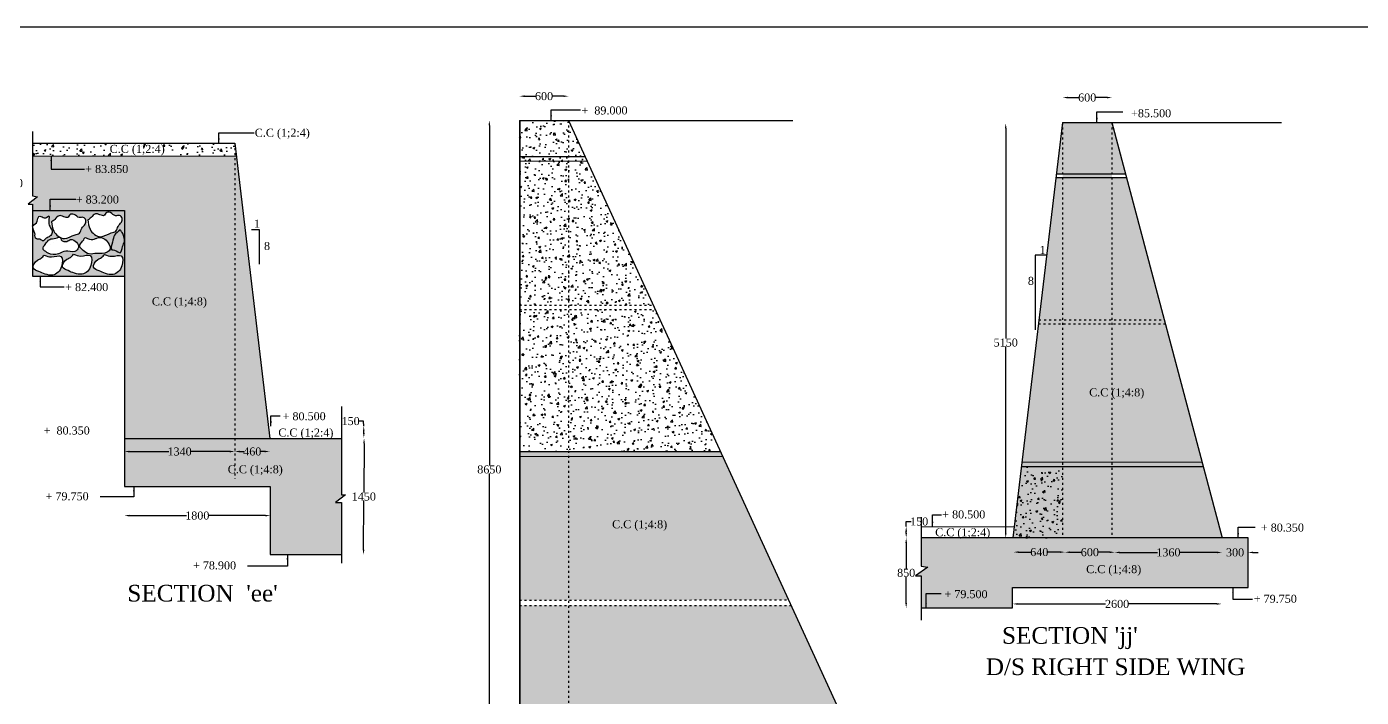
# Model space of a CAD drawing. Header units: millimetres. Extents: x 25263 to 1189477, y 36281 to 720269.
# Drawn here: x 323998 to 724245, y 519237 to 720269 of the extents above; entities that cross this region are included whole.
import ezdxf

# ---------------------------------------------------------------- set-up
doc = ezdxf.new("R2010")
doc.units = ezdxf.units.MM
doc.header["$MEASUREMENT"] = 0
doc.header["$PDMODE"] = 66
doc.header["$PDSIZE"] = 170
doc.linetypes.add('ACAD_ISO03W100', pattern=[30, 12, -18])
for name, color, linetype in [('DIM', 5, 'Continuous'), ('DOT LINE', 3, 'ACAD_ISO03W100'), ('DWG. LINE', 1, 'Continuous'), ('DWG.LINE', 10, 'Continuous'), ('HATCH', 2, 'Continuous'), ('TEXT', 7, 'Continuous')]:
    doc.layers.add(name, color=color, linetype=linetype)
doc.layers.add('TITLE', color=7, linetype='Continuous', lineweight=30)
doc.styles.get("Standard").update_dxf_attribs({"font": 'TIMES.TTF', "height": 2400})
doc.dimstyles.get("Standard").update_dxf_attribs({"dimtxt": 2400, "dimasz": 1500, "dimexe": 0.18, "dimexo": 0.0625, "dimgap": 0.09, "dimtad": 0, "dimtih": 1, "dimtoh": 1, "dimdec": 1, "dimzin": 0, "dimdsep": 46, "dimtxsty": 'Standard', "dimcen": 0.09, "dimse1": 1, "dimse2": 1, "dimclrd": 5, "dimclre": 5, "dimclrt": 4, "dimadec": 0, "dimazin": 0, "dimtfac": 1, "dimtdec": 1, "dimtofl": 0, "dimtmove": 0, "dimatfit": 3, "dimfxl": 1, "dimtolj": 1, "dimtzin": 0, "dimarcsym": 0})
pattern_1 = [(50, (0, 0), (5738.081460806027, -502.0170798607609), [600, -6600]), (355, (0, 0), (-1110.010668904, 6017.537069600095), [480, -5280]), (100.4514, (478.17344, -41.83472), (4628.075053712173, 5515.516336487629), [509.92152, -5609.136896]), (46.18420000000001, (0, 1600), (8537.928389005156, -1324.152114632145), [900, -9900]), (96.6356, (711.49396, 1489.653544), (7477.301644389627, 7792.942967203534), [764.882304, -8413.704]), (351.1842, (0, 1600), (7477.295561069018, 7792.948807402597), [720, -7920]), (21, (800, 1200), (4775.256416947694, -3220.951125322711), [600, -6600]), (326.0000000000001, (800, 1200), (1946.522655372654, 5801.200360374824), [480, -5280]), (71.4514, (1197.937864, 931.587152), (6721.78102865192, 2580.243973679619), [509.92152, -5609.136896]), (37.50000000000001, (0, 0), (97.27884253832535, 2663.150830650492), [0, -5216, 0, -5360, 0, -5300]), (7.499999999999999, (0, 0), (2104.556299537189, 3155.293695058882), [0, -3056, 0, -5096, 0, -2020]), (327.5, (-1784, 0), (4270.579489379273, -180.4389738750384), [0, -2000, 0, -6240, 0, -8280]), (317.5, (-2584, 0), (4665.48935473909, 800.8398586585411), [0, -2600, 0, -4144, 0, -5880])]

# ---------------------------------------------------------------- blocks, each defined once
blk = doc.blocks.new('*D34')
at = {"layer": 'Defpoints', "color": 0}
for p in [(325767.804508904, 681508.0227784425), (320156.6740770005, 665192.5913397697), (325767.804508904, 665192.5913397697)]:
    blk.add_point(p, dxfattribs=at)
at = {"layer": 'DIM', "color": 5, "lineweight": -2}
for p, q in [((320156.6740770005, 680008.0227784425), (320156.6740770005, 674571.1612984716)), ((320156.6740770005, 666692.5913397697), (320156.6740770005, 672129.4528197405))]:
    blk.add_line(p, q, dxfattribs=at)
at = {"layer": 'DIM', "color": 5}
for points in [[(319906.6740770005, 680008.0227784425), (320406.6740770005, 680008.0227784425), (320156.6740770005, 681508.0227784425)], [(319906.6740770005, 666692.5913397697), (320406.6740770005, 666692.5913397697), (320156.6740770005, 665192.5913397697)]]:
    blk.add_solid(points, dxfattribs=at)
at = {"layer": 'DIM', "color": 4, "insert": (320156.6740770004, 673350.3070591062), "char_height": 2400, "attachment_point": 5}
blk.add_mtext('\\A1;650', dxfattribs=at)
blk = doc.blocks.new('*D36')
at = {"layer": 'Defpoints', "color": 0}
for p in [(353289.3862410039, 582477.1804257036), (397043.6895669764, 582477.1804257036), (397043.6895669764, 573704.6335445171)]:
    blk.add_point(p, dxfattribs=at)
at = {"layer": 'DIM', "color": 5, "lineweight": -2}
for p, q in [((354789.3862410039, 573704.6335445171), (371893.4846739973, 573704.6335445171)), ((395543.6895669764, 573704.6335445171), (378439.5911339829, 573704.6335445171))]:
    blk.add_line(p, q, dxfattribs=at)
at = {"layer": 'DIM', "color": 5}
for points in [[(354789.3862410039, 573954.6335445171), (354789.3862410039, 573454.6335445171), (353289.3862410039, 573704.6335445171)], [(395543.6895669764, 573954.6335445171), (395543.6895669764, 573454.6335445171), (397043.6895669764, 573704.6335445171)]]:
    blk.add_solid(points, dxfattribs=at)
at = {"layer": 'DIM', "color": 4, "insert": (375166.5379039901, 573704.6335445171), "char_height": 2400, "attachment_point": 5}
blk.add_mtext('\\A1;1800', dxfattribs=at)
blk = doc.blocks.new('*D37')
at = {"layer": 'Defpoints', "color": 0}
for p in [(418512.3947184244, 596858.7397181175), (425174.6114947888, 596830.0034715584), (418362.0911760703, 562012.3383497029)]:
    blk.add_point(p, dxfattribs=at)
at = {"layer": 'DIM', "color": 5, "lineweight": -2}
for p, q in [((425168.1415808969, 595330.0174248852), (425104.7256537988, 580627.6570267167)), ((425030.7778663266, 563483.588149817), (425094.1937934248, 578185.9485479858))]:
    blk.add_line(p, q, dxfattribs=at)
at = {"layer": 'DIM', "color": 5}
for points in [[(424918.1439064514, 595331.0957438672), (425418.1392553425, 595328.9391059031), (425174.6114947888, 596830.0034715584)], [(424780.7801918811, 563484.666468799), (425280.7755407722, 563482.5098308349), (425024.3079524347, 561983.6021031438)]]:
    blk.add_solid(points, dxfattribs=at)
at = {"layer": 'DIM', "color": 4, "insert": (425099.4597236118, 579406.8027873511), "char_height": 2400, "attachment_point": 5}
blk.add_mtext('\\A1;1450', dxfattribs=at)
blk = doc.blocks.new('*D38')
at = {"layer": 'Defpoints', "color": 0}
for p in [(418448.8793083736, 600405.9220752168), (425060.0101344226, 600524.3001688819), (418512.3947184244, 596858.7397181173)]:
    blk.add_point(p, dxfattribs=at)
at = {"layer": 'DIM', "color": 5, "lineweight": -2}
for p, q in [((425033.155624024, 602024.0597613737), (423533.155624024, 602024.0597613737)), ((425060.0101344226, 600524.3001688819), (425033.155624024, 602024.0597613737)), ((425096.6710340747, 598476.8774042743), (425086.8646448213, 599024.54057639))]:
    blk.add_line(p, q, dxfattribs=at)
at = {"layer": 'DIM', "color": 5}
for points in [[(425336.8245769033, 599029.016328123), (424836.9047127393, 599020.0648246568), (425060.0101344226, 600524.3001688819)], [(425346.6309661567, 598481.3531560074), (424846.7111019928, 598472.4016525411), (425123.5255444734, 596977.1178117824)]]:
    blk.add_solid(points, dxfattribs=at)
at = {"layer": 'DIM', "color": 4, "insert": (421146.0432736275, 602024.0597613737), "char_height": 2400, "attachment_point": 5}
blk.add_mtext('\\A1;150 ', dxfattribs=at)
blk = doc.blocks.new('*D39')
at = {"layer": 'Defpoints', "color": 0}
for p in [(462744.8625406576, 692164.6871014935), (471791.461443671, 692164.6871014935), (471791.461443671, 482912.1020848028)]:
    blk.add_point(p, dxfattribs=at)
at = {"layer": 'DIM', "color": 5, "lineweight": -2}
for p, q in [((462744.8625406576, 690664.6871014935), (462744.8625406576, 588759.2488325137)), ((462744.8625406576, 484412.1020848028), (462744.8625406576, 586317.5403537826))]:
    blk.add_line(p, q, dxfattribs=at)
at = {"layer": 'DIM', "color": 5}
for points in [[(462494.8625406576, 690664.6871014935), (462994.8625406576, 690664.6871014935), (462744.8625406576, 692164.6871014935)], [(462494.8625406576, 484412.1020848028), (462994.8625406576, 484412.1020848028), (462744.8625406576, 482912.1020848028)]]:
    blk.add_solid(points, dxfattribs=at)
at = {"layer": 'DIM', "color": 4, "insert": (462744.8625406575, 587538.3945931483), "char_height": 2400, "attachment_point": 5}
blk.add_mtext('\\A1;8650', dxfattribs=at)
blk = doc.blocks.new('*D44')
at = {"layer": 'Defpoints', "color": 0}
for p in [(486508.1936413301, 699439.9640652294), (471791.461443671, 692164.6871014935), (486508.1936413301, 692164.6871014935)]:
    blk.add_point(p, dxfattribs=at)
at = {"layer": 'DIM', "color": 5, "lineweight": -2}
for p, q in [((473291.461443671, 699439.9640652294), (476631.208342789, 699439.9640652294)), ((485008.1936413301, 699439.9640652294), (481668.4467422122, 699439.9640652294))]:
    blk.add_line(p, q, dxfattribs=at)
at = {"layer": 'DIM', "color": 5}
for points in [[(473291.461443671, 699689.9640652294), (473291.461443671, 699189.9640652294), (471791.461443671, 699439.9640652294)], [(485008.1936413301, 699689.9640652294), (485008.1936413301, 699189.9640652294), (486508.1936413301, 699439.9640652294)]]:
    blk.add_solid(points, dxfattribs=at)
at = {"layer": 'DIM', "color": 4, "insert": (479149.8275425006, 699439.9640652294), "char_height": 2400, "attachment_point": 5}
blk.add_mtext('\\A1;600', dxfattribs=at)
blk = doc.blocks.new('*D45')
at = {"layer": 'Defpoints', "color": 0}
for p in [(353289.3862410039, 596858.7397181174), (386409.7411688045, 596858.7397181174), (386409.7411688045, 592908.1151661322)]:
    blk.add_point(p, dxfattribs=at)
at = {"layer": 'DIM', "color": 5, "lineweight": -2}
for p, q in [((354789.3862410039, 592908.1151661322), (366576.5104749114, 592908.1151661322)), ((384909.7411688045, 592908.1151661322), (373122.616934897, 592908.1151661322))]:
    blk.add_line(p, q, dxfattribs=at)
at = {"layer": 'DIM', "color": 5}
for points in [[(354789.3862410039, 593158.1151661322), (354789.3862410039, 592658.1151661322), (353289.3862410039, 592908.1151661322)], [(384909.7411688045, 593158.1151661322), (384909.7411688045, 592658.1151661322), (386409.7411688045, 592908.1151661322)]]:
    blk.add_solid(points, dxfattribs=at)
at = {"layer": 'DIM', "color": 4, "insert": (369849.5637049042, 592908.1151661322), "char_height": 2400, "attachment_point": 5}
blk.add_mtext('\\A1;1340', dxfattribs=at)
blk = doc.blocks.new('*D46')
at = {"layer": 'Defpoints', "color": 0}
for p in [(386409.7411688045, 596858.7397181174), (396901.4572120318, 596858.7397181174), (396901.4572120318, 592921.1688587166)]:
    blk.add_point(p, dxfattribs=at)
at = {"layer": 'DIM', "color": 5, "lineweight": -2}
for p, q in [((387909.7411688045, 592921.1688587166), (389088.5300988536, 592921.1688587166)), ((395401.4572120318, 592921.1688587166), (394222.6682819827, 592921.1688587166))]:
    blk.add_line(p, q, dxfattribs=at)
at = {"layer": 'DIM', "color": 5}
for points in [[(387909.7411688045, 593171.1688587166), (387909.7411688045, 592671.1688587166), (386409.7411688045, 592921.1688587166)], [(395401.4572120318, 593171.1688587166), (395401.4572120318, 592671.1688587166), (396901.4572120318, 592921.1688587166)]]:
    blk.add_solid(points, dxfattribs=at)
at = {"layer": 'DIM', "color": 4, "insert": (391655.5991904181, 592921.1688587166), "char_height": 2400, "attachment_point": 5}
blk.add_mtext('\\A1;460', dxfattribs=at)
blk = doc.blocks.new('*D47')
at = {"layer": 'Defpoints', "color": 0}
for p in [(617605.3720435342, 691335.593160537), (617605.3720435342, 567032.7692095047), (617605.3720435343, 567032.7692095047)]:
    blk.add_point(p, dxfattribs=at)
at = {"layer": 'DIM', "color": 5, "lineweight": -2}
for p, q in [((617605.3720435343, 689835.593160537), (617605.3720435343, 626794.0680568835)), ((617605.3720435343, 568532.7692095047), (617605.3720435343, 624352.3595781524))]:
    blk.add_line(p, q, dxfattribs=at)
at = {"layer": 'DIM', "color": 5}
for points in [[(617355.3720435343, 689835.593160537), (617855.3720435343, 689835.593160537), (617605.3720435343, 691335.593160537)], [(617355.3720435343, 568532.7692095047), (617855.3720435343, 568532.7692095047), (617605.3720435343, 567032.7692095047)]]:
    blk.add_solid(points, dxfattribs=at)
at = {"layer": 'DIM', "color": 4, "insert": (617605.3720435342, 625573.2138175181), "char_height": 2400, "attachment_point": 5}
blk.add_mtext('\\A1;5150', dxfattribs=at)
blk = doc.blocks.new('*D48')
at = {"layer": 'Defpoints', "color": 0}
for p in [(649444.912723897, 699029.443362452), (634645.273358847, 691535.7825350718), (649444.912723897, 691535.7825350718)]:
    blk.add_point(p, dxfattribs=at)
at = {"layer": 'DIM', "color": 5, "lineweight": -2}
for p, q in [((636145.273358847, 699029.443362452), (639526.4738416604, 699029.443362452)), ((647944.912723897, 699029.443362452), (644563.7122410836, 699029.443362452))]:
    blk.add_line(p, q, dxfattribs=at)
at = {"layer": 'DIM', "color": 5}
for points in [[(636145.273358847, 699279.443362452), (636145.273358847, 698779.443362452), (634645.273358847, 699029.443362452)], [(647944.912723897, 699279.443362452), (647944.912723897, 698779.443362452), (649444.912723897, 699029.443362452)]]:
    blk.add_solid(points, dxfattribs=at)
at = {"layer": 'DIM', "color": 4, "insert": (642045.093041372, 699029.443362452), "char_height": 2400, "attachment_point": 5}
blk.add_mtext('\\A1;600', dxfattribs=at)
blk = doc.blocks.new('*D49')
at = {"layer": 'Defpoints', "color": 0}
for p in [(587758.9627769814, 570425.7306416504), (592248.7093518125, 570418.165467), (592243.0049955595, 567032.7692095048)]:
    blk.add_point(p, dxfattribs=at)
at = {"layer": 'DIM', "color": 5, "lineweight": -2}
for p, q in [((587755.7859009942, 568540.3322547681), (587756.4352967156, 568925.7327710374)), ((587758.9627769814, 570425.7306416504), (587761.4902572472, 571925.7285122634)), ((587761.4902572472, 571925.7285122634), (589261.4902572471, 571925.7285122634))]:
    blk.add_line(p, q, dxfattribs=at)
at = {"layer": 'DIM', "color": 5}
for points in [[(587505.786255892, 568540.753501479), (588005.7855460963, 568539.9110080571), (587753.2584207284, 567040.3343841552)], [(587506.4356516134, 568926.1540177483), (588006.4349418177, 568925.3115243263), (587758.9627769814, 570425.7306416504)]]:
    blk.add_solid(points, dxfattribs=at)
at = {"layer": 'DIM', "color": 4, "insert": (591648.6026076438, 571925.7285122633), "char_height": 2400, "attachment_point": 5}
blk.add_mtext('\\A1;150', dxfattribs=at)
blk = doc.blocks.new('*D50')
at = {"layer": 'Defpoints', "color": 0}
for p in [(587753.2584207283, 567040.3343841552), (587753.2584207272, 546030.6242516405), (587753.878507264, 546030.6242516405)]:
    blk.add_point(p, dxfattribs=at)
at = {"layer": 'DIM', "color": 5, "lineweight": -2}
for p, q in [((587753.878507264, 565540.3343841552), (587753.878507264, 557756.3335572634)), ((587753.878507264, 547530.6242516405), (587753.878507264, 555314.6250785323))]:
    blk.add_line(p, q, dxfattribs=at)
at = {"layer": 'DIM', "color": 5}
for points in [[(587503.878507264, 565540.3343841552), (588003.878507264, 565540.3343841552), (587753.878507264, 567040.3343841552)], [(587503.878507264, 547530.6242516405), (588003.878507264, 547530.6242516405), (587753.878507264, 546030.6242516405)]]:
    blk.add_solid(points, dxfattribs=at)
at = {"layer": 'DIM', "color": 4, "insert": (587753.8785072638, 556535.4793178979), "char_height": 2400, "attachment_point": 5}
blk.add_mtext('\\A1;850', dxfattribs=at)
blk = doc.blocks.new('*D51')
at = {"layer": 'Defpoints', "color": 0}
for p in [(620006.853022201, 562750.9580644941), (635351.2561579393, 562761.2620687963), (635351.2561579393, 562750.9580644941)]:
    blk.add_point(p, dxfattribs=at)
at = {"layer": 'DIM', "color": 5, "lineweight": -2}
for p, q in [((621506.853022201, 562761.2620687963), (625160.4353903586, 562761.2620687963)), ((633851.2561579393, 562761.2620687963), (630197.6737897818, 562761.2620687963))]:
    blk.add_line(p, q, dxfattribs=at)
at = {"layer": 'DIM', "color": 5}
for points in [[(621506.853022201, 563011.2620687963), (621506.853022201, 562511.2620687963), (620006.853022201, 562761.2620687963)], [(633851.2561579393, 563011.2620687963), (633851.2561579393, 562511.2620687963), (635351.2561579393, 562761.2620687963)]]:
    blk.add_solid(points, dxfattribs=at)
at = {"layer": 'DIM', "color": 4, "insert": (627679.0545900702, 562761.2620687963), "char_height": 2400, "attachment_point": 5}
blk.add_mtext('\\A1;640', dxfattribs=at)
blk = doc.blocks.new('*D52')
at = {"layer": 'Defpoints', "color": 0}
for p in [(635351.2561579393, 562761.2620687963), (650325.9658066379, 562761.2620687963), (650325.9658066379, 562723.0974298063)]:
    blk.add_point(p, dxfattribs=at)
at = {"layer": 'DIM', "color": 5, "lineweight": -2}
for p, q in [((636851.2561579393, 562723.0974298063), (640319.991782577, 562723.0974298063)), ((648825.9658066379, 562723.0974298063), (645357.2301820002, 562723.0974298063))]:
    blk.add_line(p, q, dxfattribs=at)
at = {"layer": 'DIM', "color": 5}
for points in [[(636851.2561579393, 562973.0974298063), (636851.2561579393, 562473.0974298063), (635351.2561579393, 562723.0974298063)], [(648825.9658066379, 562973.0974298063), (648825.9658066379, 562473.0974298063), (650325.9658066379, 562723.0974298063)]]:
    blk.add_solid(points, dxfattribs=at)
at = {"layer": 'DIM', "color": 4, "insert": (642838.6109822886, 562723.0974298063), "char_height": 2400, "attachment_point": 5}
blk.add_mtext('\\A1;600', dxfattribs=at)
blk = doc.blocks.new('*D53')
at = {"layer": 'Defpoints', "color": 0}
for p in [(650325.9658066379, 562723.0974298063), (682461.4224390369, 562723.0974298063), (682461.4224390369, 562661.5268235394)]:
    blk.add_point(p, dxfattribs=at)
at = {"layer": 'DIM', "color": 5, "lineweight": -2}
for p, q in [((651825.9658066379, 562661.5268235394), (663120.6408928446, 562661.5268235394)), ((680961.4224390369, 562661.5268235394), (669666.7473528301, 562661.5268235394))]:
    blk.add_line(p, q, dxfattribs=at)
at = {"layer": 'DIM', "color": 5}
for points in [[(651825.9658066379, 562911.5268235394), (651825.9658066379, 562411.5268235394), (650325.9658066379, 562661.5268235394)], [(680961.4224390369, 562911.5268235394), (680961.4224390369, 562411.5268235394), (682461.4224390369, 562661.5268235394)]]:
    blk.add_solid(points, dxfattribs=at)
at = {"layer": 'DIM', "color": 4, "insert": (666393.6941228374, 562661.5268235394), "char_height": 2400, "attachment_point": 5}
blk.add_mtext('\\A1;1360', dxfattribs=at)
blk = doc.blocks.new('*D54')
at = {"layer": 'Defpoints', "color": 0}
for p in [(682461.4224390369, 562661.5268235394), (690309.7178896051, 562661.5268235394), (690309.7178896051, 562661.5268235394)]:
    blk.add_point(p, dxfattribs=at)
at = {"layer": 'DIM', "color": 5, "lineweight": -2}
for p, q in [((680961.4224390369, 562661.5268235394), (679461.4224390369, 562661.5268235394)), ((691809.7178896051, 562661.5268235394), (693309.7178896051, 562661.5268235394))]:
    blk.add_line(p, q, dxfattribs=at)
at = {"layer": 'DIM', "color": 5}
for points in [[(680961.4224390369, 562911.5268235394), (680961.4224390369, 562411.5268235394), (682461.4224390369, 562661.5268235394)], [(691809.7178896051, 562911.5268235394), (691809.7178896051, 562411.5268235394), (690309.7178896051, 562661.5268235394)]]:
    blk.add_solid(points, dxfattribs=at)
at = {"layer": 'DIM', "color": 4, "insert": (686385.570164321, 562661.5268235394), "char_height": 2400, "attachment_point": 5}
blk.add_mtext('\\A1;300', dxfattribs=at)
blk = doc.blocks.new('*D55')
at = {"layer": 'Defpoints', "color": 0}
for p in [(619680.1158493776, 547410.7574482734), (682338.7604268007, 547410.7574482734), (682338.7604268007, 547225.0474667676)]:
    blk.add_point(p, dxfattribs=at)
at = {"layer": 'DIM', "color": 5, "lineweight": -2}
for p, q in [((621180.1158493776, 547225.0474667676), (647566.8102866111, 547225.0474667676)), ((680838.7604268007, 547225.0474667676), (654452.0659895672, 547225.0474667676))]:
    blk.add_line(p, q, dxfattribs=at)
at = {"layer": 'DIM', "color": 5}
for points in [[(621180.1158493776, 547475.0474667676), (621180.1158493776, 546975.0474667676), (619680.1158493776, 547225.0474667676)], [(680838.7604268007, 547475.0474667676), (680838.7604268007, 546975.0474667676), (682338.7604268007, 547225.0474667676)]]:
    blk.add_solid(points, dxfattribs=at)
at = {"layer": 'DIM', "color": 4, "insert": (651009.4381380891, 547225.0474667676), "char_height": 2400, "attachment_point": 5}
blk.add_mtext('\\A1;2600', dxfattribs=at)

msp = doc.modelspace()

# ---------------------------------------------------------------- hatches: boundary and pattern name
at = {"layer": 'HATCH'}
h = msp.add_hatch(dxfattribs=at)
h.set_pattern_fill('AR-CONC', color=256, scale=800, style=0)
h.set_pattern_definition(pattern_1)
h.paths.add_polyline_path([(486508.1936413302, 681356.5125377972), (486508.1936413302, 692164.6871014935), (471791.461443671, 692164.6871014935), (471791.461443671, 681351.4163941648)])
h = msp.add_hatch(dxfattribs=at)
h.set_pattern_fill('AR-CONC', color=256, scale=800, style=0)
h.set_pattern_definition(pattern_1)
h.paths.add_polyline_path([(486508.1936413301, 692164.6871014932), (486508.1936413301, 681356.5125377972), (491468.6941550389, 681358.2302712428)])
h.paths.add_polyline_path([(486508.19364133, 681356.5125377971), (471791.4614436711, 681351.4163941648), (471791.461443671, 680008.6720623987), (486508.1936413301, 680031.1140900792)])
h.paths.add_polyline_path([(491468.6941550389, 681358.2302712428), (486508.1936413301, 681356.5125377972), (486508.1936413301, 680031.1140900792), (492073.9858390714, 680039.6015491758)])
h.paths.add_polyline_path([(492073.985839071, 680039.6015491758), (486508.1936413302, 680031.1140900792), (486508.1936413302, 636781.6790809204), (511924.4504995132, 636795.3384308357)])
h.paths.add_polyline_path([(486508.1936413302, 680031.1140900793), (471791.461443671, 680008.6720623987), (471791.461443671, 636773.769930654), (486508.1936413301, 636781.6790809203)])
h.paths.add_polyline_path([(512520.0131795509, 635497.9043566431), (486508.1936413301, 635486.098052678), (486508.1936413301, 592928.6415217213), (532069.5624887563, 592909.1857229194)])
h.paths.add_polyline_path([(486508.1936413301, 635486.0980526782), (471791.461443671, 635479.4183887107), (471791.4614436711, 592934.9259198395), (486508.1936413302, 592928.6415217211)])
h = msp.add_hatch(dxfattribs=at)
h.set_pattern_fill('AR-CONC', color=256, scale=800, style=0)
h.set_pattern_definition(pattern_1)
h.paths.add_polyline_path([(690309.7178896051, 567032.7692095047), (592243.0049955593, 567032.7692095047), (592243.0049955593, 558510.6335956644), (594205.3271354176, 558211.1640966919), (590552.0106518092, 555665.1940994113), (592269.1307279337, 555665.1940994113), (592269.1307279337, 546030.6242516405), (619680.1158493775, 546030.6242516405), (619680.1158493777, 552122.1698916138), (690309.7178896052, 552122.1698916135)])
h.paths.add_polyline_path([(634645.273358847, 588395.1098602011), (622329.0897185721, 588398.6857504211), (619777.6648679177, 567032.7692095048), (634645.2733588469, 567032.7692095047)])
h.paths.add_polyline_path([(649444.9127238969, 588390.8129215381), (634645.273358847, 588395.1098602011), (634645.273358847, 567032.7692095047), (649444.912723897, 567032.7692095048)])
h.paths.add_polyline_path([(676817.0699335319, 588382.8656683855), (649444.912723897, 588390.8129215381), (649444.912723897, 567032.7692095047), (682482.427874584, 567032.7692095047)])
h.paths.add_polyline_path([(649444.9127238969, 589755.1024525109), (634645.273358847, 589768.6386904704), (634645.273358847, 588395.1098602011), (649444.912723897, 588390.8129215383)])
h.paths.add_polyline_path([(634645.2733588471, 589768.6386904705), (622494.010720907, 589779.7526357847), (622329.089718572, 588398.685750421), (634645.273358847, 588395.1098602011)])
h.paths.add_polyline_path([(676459.4963513914, 589730.394023924), (649444.912723897, 589755.1024525107), (649444.912723897, 588390.8129215381), (676817.0699335318, 588382.8656683854)])
h.paths.add_polyline_path([(665465.3327377577, 631162.278130477), (649444.912723897, 631166.203940199), (649444.912723897, 589755.1024525109), (676459.4963513917, 589730.394023924)])
h.paths.add_polyline_path([(649444.912723897, 631166.2039401989), (634645.2733588469, 631169.830597181), (634645.273358847, 589768.6386904704), (649444.912723897, 589755.1024525109)])
h.paths.add_polyline_path([(634645.273358847, 631169.8305971811), (627436.8447990686, 631171.5970252083), (622494.010720907, 589779.7526357848), (634645.273358847, 589768.6386904704)])
h.paths.add_polyline_path([(665127.7087352626, 632434.6258082584), (649444.912723897, 632427.8821283791), (649444.9127238971, 631166.2039401988), (665465.3327377577, 631162.2781304768)])
h.paths.add_polyline_path([(649444.912723897, 632427.8821283793), (634645.2733588469, 632421.5182102273), (634645.2733588469, 631169.8305971811), (649444.912723897, 631166.203940199)])
h.paths.add_polyline_path([(634645.273358847, 632421.5182102275), (627585.7424499928, 632418.4825770078), (627436.8447990688, 631171.5970252083), (634645.2733588469, 631169.830597181)])
h.paths.add_polyline_path([(634645.273358847, 691535.7825350717), (627585.7424499928, 632418.4825770078), (634645.273358847, 632421.5182102275)])
h.paths.add_polyline_path([(649444.912723897, 691535.7825350723), (649444.912723897, 632427.8821283791), (665127.7087352629, 632434.6258082583)])
h.paths.add_polyline_path([(649444.912723897, 675062.483490765), (634645.273358847, 675040.4322971264), (634645.2733588471, 632421.5182102273), (649444.912723897, 632427.8821283794)])
h.paths.add_polyline_path([(653535.5837595343, 676119.9478956476), (649444.9127238971, 676122.069463902), (649444.912723897, 675062.483490765), (653814.4597732046, 675068.9940364425)], flags=16)
h.paths.add_polyline_path([(649444.912723897, 676122.0694639019), (634645.2733588471, 676129.7450860137), (634645.2733588471, 675040.4322971263), (649444.9127238969, 675062.4834907649)])
h.paths.add_polyline_path([(634645.273358847, 676129.7450860136), (632805.6652876313, 676130.6991725314), (632675.1198142311, 675037.4968041566), (634645.273358847, 675040.4322971264)], flags=17)
h.paths.add_polyline_path([(649444.912723897, 691535.782535072), (634645.2733588471, 691535.7825350718), (634645.273358847, 676129.7450860136), (649444.912723897, 676122.0694639018)])
h = msp.add_hatch(dxfattribs=at)
h.set_pattern_fill('AR-CONC', color=256, scale=800, style=0)
h.set_pattern_definition(pattern_1)
h.paths.add_polyline_path([(386409.7411688045, 685333.4839333463), (325767.804508904, 685333.4839333462), (325767.804508904, 681508.0227784425), (386409.7411688044, 681506.7772620341)])
h = msp.add_hatch(dxfattribs=at)
h.set_pattern_fill('AR-CONC', color=256, scale=800, style=0)
h.set_pattern_definition(pattern_1)
h.paths.add_polyline_path([(353289.3862410039, 665192.5913397697), (353289.3862410039, 596858.7397181174), (386409.7411688045, 596858.7397181174), (386409.7411688045, 681506.7772620342), (325767.804508904, 681508.0227784425), (325767.804508904, 669585.1192437408), (327194.1440512092, 669273.0977194504), (325749.1445159903, 668118.4240686023), (325749.1445159903, 665192.5913397697)])
h.paths.add_polyline_path([(386409.7411688045, 596858.7397181173), (396901.4572120317, 596858.7397181173), (386863.5296246872, 681506.7679417353), (386409.7411688045, 681506.7772620341)])
h.paths.add_polyline_path([(397043.6895669764, 582477.1804257036), (397043.6895669764, 562012.3383497029), (418362.0911760703, 562012.3383497029), (418362.0911760703, 577653.0255909694), (416649.7929048371, 577653.0255909694), (418448.8793083737, 579030.0792285793), (418448.8793083737, 596858.7397181173), (353289.3862410039, 596858.7397181174), (353289.3862410039, 582477.1804257036)])
h = msp.add_hatch(dxfattribs=at)
h.set_pattern_fill('AR-CONC', color=256, scale=200, style=0)
h.set_pattern_definition([(50, (0, 0), (1434.520365201507, -125.5042699651902), [150, -1650]), (355, (0, 0), (-277.502667226, 1504.384267400024), [120, -1320]), (100.4514, (119.54336, -10.45868), (1157.018763428043, 1378.879084121907), [127.48038, -1402.284224]), (46.18420000000001, (0, 400), (2134.482097251289, -331.0380286580362), [225, -2475]), (96.6356, (177.87349, 372.413386), (1869.325411097407, 1948.235741800883), [191.220576, -2103.426]), (351.1842, (0, 400), (1869.323890267254, 1948.237201850649), [180, -1980]), (21, (200, 300), (1193.814104236923, -805.2377813306776), [150, -1650]), (326.0000000000001, (200, 300), (486.6306638431635, 1450.300090093706), [120, -1320]), (71.4514, (299.484466, 232.896788), (1680.44525716298, 645.0609934199048), [127.48038, -1402.284224]), (37.50000000000001, (0, 0), (24.31971063458134, 665.787707662623), [0, -1304, 0, -1340, 0, -1325]), (7.499999999999999, (0, 0), (526.1390748842972, 788.8234237647205), [0, -764, 0, -1274, 0, -505]), (327.5, (-446, 0), (1067.644872344818, -45.1097434687596), [0, -500, 0, -1560, 0, -2070]), (317.5, (-646, 0), (1166.372338684773, 200.2099646646353), [0, -650, 0, -1036, 0, -1470])])
edge = h.paths.add_edge_path()
edge.add_line((353289.3862410039, 665192.5913397698), (325749.1445159903, 665192.5913397698))
edge.add_line((325749.1445159903, 665192.5913397698), (325749.1445159903, 660575.4281041573))
edge.add_spline(control_points=[(325749.1445159903, 660575.4281041574), (326336.0244879028, 660912.7494356992), (327382.2454644926, 661514.086454852), (327344.4100117359, 663835.3075763871), (328906.5969628046, 663058.4113556868), (329895.7196018386, 662843.6874556255), (330994.5619099165, 664030.2545554416), (330446.7708165941, 661720.3079777553), (330778.7588938394, 660376.3876343969), (332042.5317120693, 658787.5857534413), (331033.2209317989, 657349.1469052288), (330101.6391689991, 657014.671001778), (329454.2539064919, 656551.5006282083), (328954.5040107211, 655743.6713168941), (328050.7184466318, 656776.2321759393), (327014.9441253172, 656444.8956784615), (326352.6724728006, 657272.3289116274), (326615.0260546551, 658169.8628094133), (326143.4423283441, 658954.4958965994), (325990.3355986716, 659802.3813854521), (325831.4580457486, 660296.2022380941), (325749.1445159903, 660552.0479299574)], knot_values=[0, 0, 0, 0, 1965.48042354909, 3503.828630397039, 4798.590754943387, 5828.785968967775, 6620.557814634549, 8093.720974609408, 9731.25298625753, 11767.82841146073, 13007.39763255625, 14307.76330016315, 14691.51006763194, 15453.20248952822, 16532.02011206394, 17571.45559973915, 18353.2247851666, 19148.16466940594, 20183.38719064086, 20931.98575494725, 21736.79965647566, 21736.79965647566, 21736.79965647566, 21736.79965647566], degree=3, periodic=0)
edge.add_line((325749.1445159903, 660552.0479299576), (325749.1445159903, 645458.0216489917))
edge.add_line((325749.1445159903, 645458.0216489917), (353289.3862410039, 645458.0216489917))
edge.add_line((353289.3862410039, 645458.0216489917), (353289.3862410039, 665192.5913397698))
edge = h.paths.add_edge_path(flags=16)
edge.add_spline(control_points=[(342336.6501720701, 662323.5642700986), (342670.7224560983, 662546.8825950266), (343467.3305905814, 663079.39367937), (344466.3589599492, 664507.6944763901), (345905.6085602639, 663870.3232480026), (347363.74792853, 663361.6712095474), (347685.1956383263, 664742.1023042607), (349415.0762942256, 664765.1893464569), (350310.3451663749, 663234.0011855061), (351880.4049498761, 663982.9180553781), (352823.1868477994, 662829.2940759548), (352447.1232421229, 661440.3483512539), (351227.0465356897, 660571.2400585505), (350989.7263953248, 658746.204578826), (348632.5588213764, 658417.1040689144), (345976.5073942172, 656478.6063141348), (343157.6310604559, 658924.7841579367), (341648.4605370027, 661709.6568731234), (342359.0499201664, 662339.3633831114)], knot_values=[0, 0, 0, 0, 1233.349026070089, 2940.967909632323, 4329.862975072956, 5690.226349658558, 6423.004623028693, 7834.575754623063, 9581.097960183564, 10844.91679007387, 12002.72131245421, 13142.67053110111, 14772.92908111503, 16349.79127111047, 17807.58909963286, 21199.40076602203, 25087.97786853329, 27936.3472339206, 27936.3472339206, 27936.3472339206, 27936.3472339206], degree=3, periodic=0)
edge = h.paths.add_edge_path(flags=16)
edge.add_spline(control_points=[(331456.1312726228, 661756.5344007489), (331790.203556651, 661979.852725677), (332586.8116911341, 662512.3638100204), (333585.8400605019, 663940.6646070405), (335025.0896608166, 663303.2933786529), (336483.2290290827, 662794.6413401978), (336804.676738879, 664175.072434911), (338534.5573947784, 664198.1594771072), (339429.8262669276, 662666.9713161564), (340999.8860504288, 663415.8881860285), (341942.6679483521, 662262.2642066051), (341566.6043426757, 660873.3184819042), (340346.5276362424, 660004.2101892008), (340109.2074958775, 658179.1747094763), (337752.0399219291, 657850.0741995648), (335864.3590539758, 656472.3655125828), (334499.3797717984, 656855.5373173408), (334118.032075275, 657058.3751837544)], knot_values=[5376.244109698429, 5376.244109698429, 5376.244109698429, 5376.244109698429, 6609.593135768519, 8317.212019330753, 9706.107084771385, 11066.47045935699, 11799.24873272712, 13210.81986432149, 14957.34206988199, 16221.1608997723, 17378.96542215264, 18518.91464079954, 20149.17319081346, 21726.03538080889, 23183.83320933129, 26575.64487572046, 27936.3472339206, 27936.3472339206, 27936.3472339206, 27936.3472339206], degree=3, periodic=0)
edge.add_spline(control_points=[(334118.032075275, 657058.3751837544), (334236.6870017929, 656915.3974110822), (334330.0782714334, 655894.0701506021), (336036.9858097729, 655637.1690909195), (337329.5149993174, 656831.7163366491), (339084.088685183, 655835.2064069472), (339863.6886559123, 654029.8366767834), (338141.031930249, 652277.205171227), (335750.266641682, 653467.6987130276), (333376.7224793464, 651789.0036256067), (330724.7354180278, 651993.09888881), (329456.8008387028, 653003.0736763472), (329000.2855048045, 653366.7115050488)], knot_values=[0, 0, 0, 1.455191522836685e-10, 702.4735282305446, 2476.220798603936, 3696.557710343588, 5644.104968258238, 7335.163465290252, 8896.51729466347, 11626.39288100734, 13951.95247292616, 17041.6643971568, 18779.97770275065, 18779.97770275065, 18779.97770275065, 18779.97770275065], degree=3, periodic=0)
edge.add_spline(control_points=[(329000.2855048045, 653366.7115050488), (328966.2252760849, 653464.3835236614), (328766.8005466431, 654036.2591868062), (329726.849751234, 655135.74308809), (330704.7273500072, 656825.4100109804), (332362.24658309, 656641.3731625467), (333631.0037370793, 657228.1408401615), (333929.7881056129, 657166.4373668662)], knot_values=[19067.35488098972, 19067.35488098972, 19067.35488098972, 19067.35488098972, 19370.30991493144, 20841.17519717893, 22875.80030899724, 24726.218369592, 25859.90907889143, 25859.90907889143, 25859.90907889143, 25859.90907889143], degree=3, periodic=0)
edge.add_spline(control_points=[(333929.7881056129, 657166.4373668663), (333289.7700830618, 657560.6973602762), (331921.9303938281, 659013.1712855274), (330767.9416375554, 661142.6270037737), (331478.5310207191, 661772.3335137618)], knot_values=[0, 0, 0, 0, 2303.043516556262, 5151.412881943573, 5151.412881943573, 5151.412881943573, 5151.412881943573], degree=3, periodic=0)
edge = h.paths.add_edge_path(flags=16)
edge.add_spline(control_points=[(339864.5910432762, 654290.150725447), (340196.233197808, 653929.437123711), (341004.8085178339, 653049.982832464), (342733.0343297562, 651779.8454230219), (344847.5719413118, 652463.7180946197), (346928.7089197625, 652010.9996387125), (349695.6897433219, 653156.7661140636), (348495.1983544561, 655551.1776104313), (347195.5834670075, 657029.7289530274), (345361.4025175805, 657170.2259590966), (343922.3638052661, 656312.591568925), (342723.5436742994, 656516.6492876753), (341360.3665881229, 657296.992638155), (341123.8998648814, 656147.4199829015), (340403.0338924411, 655679.3679211831), (339928.837130378, 654934.0257244289), (339884.2066847753, 654486.7389025645), (339864.5910432762, 654290.150725447)], knot_values=[0, 0, 0, 0, 1487.024200769536, 3625.507350598896, 5905.052509992855, 7535.173214832197, 10281.38916833431, 12251.92038578177, 14154.86672561978, 16212.89385021049, 17060.66549484159, 19041.22592639445, 19920.39483995631, 20595.84763114983, 21792.13741172176, 22541.57298733195, 23129.25136838199, 23129.25136838199, 23129.25136838199, 23129.25136838199], degree=3, periodic=0)
edge = h.paths.add_edge_path(flags=16)
edge.add_spline(control_points=[(338082.594075426, 652076.6675930273), (337658.6854555197, 652240.3917790245), (337248.7657061693, 650846.998585829), (335567.0746855617, 650634.8514367016), (333917.1212854842, 648075.3216449155), (336546.0633209397, 647105.1478673257), (338319.6954487102, 646287.0055890342), (341201.2215358238, 645667.5642318702), (343557.2554637115, 648051.7805891414), (343749.8700258052, 652586.9920641728), (340294.6588392113, 651142.7233942393), (338758.5144492877, 651791.1461793124), (338084.8252314371, 652075.5175195182)], knot_values=[0, 0, 0, 0, 1363.281755178134, 2569.882475518218, 5230.469473868761, 7194.944216525208, 9271.319982144725, 11615.94665684902, 15259.37739924441, 18275.55671579359, 21107.52184931689, 23319.65349112411, 23319.65349112411, 23319.65349112411, 23319.65349112411], degree=3, periodic=0)
edge = h.paths.add_edge_path(flags=16)
edge.add_spline(control_points=[(347373.9258072213, 652001.5201494911), (346950.017187315, 652165.2443354883), (346540.0974379646, 650771.8511422928), (344858.406417357, 650559.7039931654), (343208.4530172795, 648000.1742013793), (345837.395052735, 647030.0004237895), (347611.0271805056, 646211.858145498), (350492.5532676192, 645592.416788334), (352848.5871955068, 647976.6331456052), (353041.2017576005, 652511.8446206365), (349585.9905710066, 651067.5759507031), (348049.846181083, 651715.9987357762), (347376.1569632324, 652000.370075982)], knot_values=[0, 0, 0, 0, 1363.281755178134, 2569.882475518218, 5230.469473868761, 7194.944216525208, 9271.319982144725, 11615.94665684902, 15259.37739924441, 18275.55671579359, 21107.52184931689, 23319.65349112411, 23319.65349112411, 23319.65349112411, 23319.65349112411], degree=3, periodic=0)
edge = h.paths.add_edge_path()
edge.add_spline(control_points=[(329280.2779466095, 651813.6515406509), (328856.3693267033, 651977.375726648), (328446.4495773528, 650583.9825334526), (326764.7585567452, 650371.8353843251), (325114.8051566677, 647812.305592539), (327743.7471921232, 646842.1318149492), (329517.3793198938, 646023.9895366577), (332398.9054070074, 645404.5481794938), (334754.939334895, 647788.7645367649), (334947.5538969887, 652323.9760117963), (331492.3427103948, 650879.7073418628), (329956.1983204712, 651528.1301269359), (329282.5091026207, 651812.5014671417)], knot_values=[0, 0, 0, 0, 1363.281755178134, 2569.882475518218, 5230.469473868761, 7194.944216525208, 9271.319982144725, 11615.94665684902, 15259.37739924441, 18275.55671579359, 21107.52184931689, 23319.65349112411, 23319.65349112411, 23319.65349112411, 23319.65349112411], degree=3, periodic=0)
h = msp.add_hatch(dxfattribs=at)
h.set_pattern_fill('AR-CONC', color=256, scale=800, style=0)
h.set_pattern_definition(pattern_1)
h.paths.add_polyline_path([(532069.5624887564, 592909.1857229196), (486508.1936413301, 592928.6415217214), (486508.1936413301, 591419.234512669), (532702.2522131392, 591530.8703342623)])
h.paths.add_polyline_path([(486508.1936413302, 592928.6415217211), (471791.461443671, 592934.9259198395), (471791.461443671, 591383.6690191652), (486508.1936413302, 591419.2345126692)])
h.paths.add_polyline_path([(532702.252213139, 591530.8703342621), (486508.1936413302, 591419.234512669), (486508.1936413301, 548358.5505839468), (552481.1906429266, 548442.4272025672)])
h.paths.add_polyline_path([(486508.1936413301, 591419.2345126692), (471791.461443671, 591383.6690191652), (471791.461443671, 548339.8400540332), (486508.1936413302, 548358.5505839469)])
h.paths.add_polyline_path([(553236.818326715, 546796.2913092165), (486508.1936413302, 546798.1695133472), (486508.1936413302, 508151.9951176788), (570980.912402734, 508140.7592526249)])
h.paths.add_polyline_path([(486508.1936413301, 546798.1695133471), (471791.461443671, 546798.5837437817), (471791.4614436711, 508153.9526161403), (486508.1936413301, 508151.9951176789)])
h.paths.add_polyline_path([(571485.1421770545, 507042.2940325002), (486508.1936413302, 507007.3769494893), (486508.1936413301, 482912.1020848029), (582561.6523998476, 482912.1020848027)])
h.paths.add_polyline_path([(486508.1936413302, 507007.3769494893), (471791.461443671, 507001.3298347287), (471791.461443671, 482912.1020848028), (486508.1936413301, 482912.1020848028)])
h.paths.add_polyline_path([(589976.1556044146, 482912.1020848028), (464543.7311571636, 482912.1020848028), (464543.7311571632, 468421.4965337078), (589976.1556044146, 468421.4965337078)])
h = msp.add_hatch(dxfattribs=at)
h.set_pattern_fill('AR-CONC', color=256, scale=800, style=0)
h.set_pattern_definition(pattern_1)
h.paths.add_polyline_path([(634645.2733588471, 588395.1098602011), (622329.0897185722, 588398.6857504211), (619777.6648679177, 567032.7692095048), (634645.2733588469, 567032.7692095047)])

# ---------------------------------------------------------------- linework, layer by layer
at = {"layer": 'DOT LINE', "ltscale": 50}
for points in [[(486508.1936413301, 692164.6871014935), (486508.1936413301, 475930.3004719783)], [(634645.273358847, 691535.7825350718), (634645.273358847, 567032.7692095047)], [(649444.912723897, 691535.7825350718), (649444.912723897, 567032.7692095047)], [(386409.7411688045, 685333.4839333462), (386409.7411688045, 584733.1815711107)], [(471791.461443671, 636773.7699306541), (511924.4504995132, 636795.3384308357)], [(471791.461443671, 635479.4183887107), (512520.0131795509, 635497.9043566432)], [(627585.7424499928, 632418.4825770078), (665127.7087352627, 632434.6258082584)], [(627436.8447990688, 631171.5970252084), (665465.3327377576, 631162.278130477)], [(471791.461443671, 548339.8400540332), (552481.1906429266, 548442.4272025672)], [(471791.461443671, 546798.5837437817), (553236.8183267149, 546796.2913092164)]]:
    msp.add_lwpolyline(points, dxfattribs=at)
at = {"layer": 'DWG. LINE'}
msp.add_lwpolyline([(471857.4931440369, 692214.4114997346), (471857.4931440369, 482911.4309938677)], dxfattribs=at)
at = {"layer": 'DWG.LINE'}
for points in [[(325767.804508904, 688891.7288294461), (325767.804508904, 669585.1192437409), (327194.1440512091, 669273.0977194504), (324470.8696653489, 667096.9771735667), (325749.1445159903, 667096.9771735667), (325749.1445159903, 645458.0216489917)], [(471791.461443671, 692164.6871014935), (553714.3577661021, 692164.6871014935)], [(471791.461443671, 692164.6871014935), (471791.461443671, 482912.1020848028)], [(486508.1936413301, 692164.6871014935), (582561.6523998476, 482912.1020848028)], [(634645.273358847, 691535.7825350718), (619777.6648679177, 567032.7692095047)], [(634645.273358847, 691535.7825350718), (700265.5253828717, 691535.7825350718)], [(649444.912723897, 691535.7825350718), (682482.427874584, 567032.7692095047)], [(325767.804508904, 685333.4839333462), (386409.7411688045, 685333.4839333462), (396901.4572120318, 596858.7397181174)], [(325767.804508904, 681508.0227784425), (386862.8226883233, 681506.7679562551)], [(471791.461443671, 681351.4163941647), (491468.6941550389, 681358.2302712428)], [(471791.461443671, 680008.6720623987), (492073.9858390712, 680039.6015491758)], [(632675.1198142311, 675037.4968041567), (653814.4597732045, 675068.9940364425)], [(632805.6652876313, 676130.6991725314), (653535.5837595343, 676119.9478956476)], [(325749.1445159903, 665192.5913397697), (353289.3862410039, 665192.5913397697), (353289.3862410039, 582477.1804257036), (397043.6895669764, 582477.1804257036), (397043.6895669764, 562012.3383497029), (418362.0911760703, 562012.3383497029)], [(325749.1445159903, 645458.0216489917), (353289.3862410039, 645458.0216489917)], [(418448.8793083737, 606442.5532509027), (418448.8793083737, 579921.4494660072), (419610.5292033106, 579919.2273041288), (416649.7929048371, 577653.0255909694), (418362.0911760703, 577653.0255909694), (418362.0911760703, 559468.1319455962)], [(353289.3862410039, 596858.7397181174), (418512.3947184244, 596858.7397181174)], [(471791.461443671, 592934.9259198395), (532069.5624887561, 592909.1857229195)], [(471791.461443671, 591383.6690191651), (532702.2522131391, 591530.8703342623)], [(622329.0897185721, 588398.685750421), (676817.0699335319, 588382.8656683855)], [(622494.0107209071, 589779.7526357848), (676459.4963513917, 589730.394023924)], [(592243.0049955593, 573281.5539206521), (592243.0049955593, 558510.6335956644), (594205.3271354176, 558211.164096692), (590552.0106518092, 555665.1940994113), (592269.1307279337, 555665.1940994113), (592269.1307279337, 542324.9598608272)], [(592243.0049955593, 570418.1750787789), (620176.3147410591, 570371.1077525351)], [(592269.1307279337, 546030.6242516405), (619680.1158493776, 546030.6242516405), (619680.1158493776, 552122.1698916137), (690309.7178896051, 552122.1698916137), (690309.7178896051, 567032.7692095047), (592243.0049955593, 567032.7692095047)]]:
    msp.add_lwpolyline(points, dxfattribs=at)
at = {"layer": 'HATCH', "start_tangent": (-0.7484170330561368, -0.6632284256811144)}
for points in [[(342359.0499201664, 662339.3633831114), (342989.9908562121, 659561.7526154014), (346168.0433053714, 657320.9905770387), (349369.4699798576, 658441.3715962203), (350724.8178874603, 658978.2203255672), (351402.4896365623, 660402.0375071977), (352407.3167616506, 661685.8074977257), (352617.627467399, 662806.1885169068), (351846.4852733868, 663669.8151889466), (350584.6078106943, 663599.7915933955), (349113.3853006852, 664540.9845282173), (347711.3021706273, 664377.5955568709), (347337.4115721849, 663747.3814517291), (345982.0636645821, 663864.088607768), (344626.7201663782, 664167.5247702169), (343318.1074812305, 663070.4855312792), (342336.6501720701, 662323.5642700986)], [(331478.5310207191, 661772.3335137618), (332109.4719567648, 658994.7227460517), (335287.5244059241, 656753.960707689), (338488.9510804103, 657874.3417268706), (339844.2989880131, 658411.1904562175), (340521.970737115, 659835.007637848), (341526.7978622033, 661118.777628376), (341737.1085679517, 662239.1586475571), (340965.9663739395, 663102.7853195969), (339704.088911247, 663032.7617240458), (338232.8664012379, 663973.9546588677), (336830.78327118, 663810.5656875212), (336456.8926727376, 663180.3515823794), (335101.5447651348, 663297.0587384183), (333746.2012669309, 663600.4949008672), (332437.5885817832, 662503.4556619296), (331456.1312726228, 661756.5344007489)]]:
    msp.add_spline(points, degree=3, dxfattribs=at)
at = {"layer": 'HATCH'}
for points in [[(325749.1445159903, 660575.4281041574), (327171.8796100416, 661931.5026402761), (327686.8445274984, 663381.097873195), (328950.8429112206, 663100.5322924348), (329980.7727461341, 663077.150373055), (330636.1814385154, 663521.3824087543), (330612.7719379957, 662048.4052564561), (330893.6594878449, 660435.1435685976), (331642.6973635093, 658541.3162999795), (330987.288671128, 657489.1892640003), (329863.7340623303, 656834.532170141), (329559.4370119604, 656600.726937781), (328997.6575028622, 656086.3543794815), (328014.5466689891, 656530.5846700011), (326984.6212434745, 656670.8692055609), (326493.0658265385, 657278.7642058403), (326493.0658265385, 658073.7040900796), (326165.3592756479, 659055.6888582789), (325978.1009090818, 659780.4882199181), (325749.1445159903, 660552.0479299574)], [(329000.2855048045, 653366.7115050488), (330437.4894997417, 652388.8680485891), (333520.1886905185, 652180.8164349998), (335707.2374811801, 652971.4143118191), (338435.8442760645, 652888.193666383), (339498.1258731405, 654032.4766685342), (338956.5722783175, 655634.4749657613), (337186.1014800579, 656445.8771313493), (336082.1598790423, 655925.7472247862), (334374.1790866931, 656404.2668086312), (334118.032075275, 657058.3751837543), (332707.8538888847, 656882.7863924768), (330895.7274960843, 656508.2934880158), (329541.8390996275, 654989.5158362243), (328916.9654969242, 653657.9837640737), (329000.2855048045, 653366.7115050488)], [(339864.5910432762, 654290.150725447), (340901.9948098878, 653224.770793829), (342750.6971693137, 652149.8709062313), (345025.5238704779, 652296.4642668812), (346654.5896447799, 652237.8279697289), (349046.8254192839, 653586.4977078236), (348445.0967531479, 655462.9080817251), (347081.1637452408, 656789.8939604157), (345026.4807101111, 656907.1682998998), (344248.6406386658, 656570.0013016713), (342282.0177155905, 656804.5517258191), (341430.7920127339, 657024.4443845636), (341122.5882346448, 656423.4061958411), (340344.7481631995, 655514.5200300565), (339963.163163098, 654869.503309585), (339864.5910432762, 654290.150725447)], [(352060.9181694628, 659299.4979081973), (350347.1263868804, 657792.6620752261), (349712.0758907502, 655651.8237984645), (349526.8546666293, 653405.2660178816), (350347.1263868804, 653325.975517426), (352014.1350415698, 652453.7817575944), (352755.0287568537, 654409.6100300796), (353289.3862410039, 655783.9740508305), (352781.4851522432, 658268.4050779593), (352463.9599041785, 658823.4368359688), (351908.2918224153, 659457.7590944337)]]:
    msp.add_spline(points, degree=3, dxfattribs=at)
at = {"layer": 'HATCH', "end_tangent": (0.9328415456955497, -0.3602869004339981)}
for points in [[(329282.5091026207, 651812.5014671417), (331423.9999804222, 651257.9356721475), (334252.8853326305, 651389.9742330041), (334437.9522277792, 648379.477942706), (331847.0112863039, 645817.9134573926), (329520.4491039547, 646108.4003854938), (327590.463879094, 646874.2289249668), (325951.2961711525, 647956.9524537482), (327246.7688465896, 650280.8443881952), (328304.2927018949, 650861.8164992173), (329280.2779466095, 651813.6515406509)], [(338084.8252314371, 652075.5175195182), (340226.3161092387, 651520.951724524), (343055.2014614469, 651652.9902853806), (343240.2683565957, 648642.4939950824), (340649.3274151203, 646080.9295097691), (338322.7652327712, 646371.4164378702), (336392.7800079104, 647137.2449773432), (334753.612299969, 648219.9685061247), (336049.0849754061, 650543.8604405717), (337106.6088307113, 651124.8325515938), (338082.594075426, 652076.6675930273)], [(347376.1569632324, 652000.370075982), (349517.647841034, 651445.8042809878), (352346.5331932423, 651577.8428418444), (352531.600088391, 648567.3465515462), (349940.6591469157, 646005.7820662329), (347614.0969645665, 646296.268994334), (345684.1117397058, 647062.097533807), (344044.9440317643, 648144.8210625885), (345340.4167072014, 650468.7129970355), (346397.9405625067, 651049.6851080576), (347373.9258072213, 652001.5201494911)]]:
    msp.add_spline(points, degree=3, dxfattribs=at)
at = {"layer": 'TEXT'}
for points in [[(391424.1002867455, 659498.8040562716), (393732.455530474, 659498.8040562716), (393732.455530474, 649053.253731357)], [(629900.9710403908, 651806.4652655433), (626388.8842117339, 651806.4652655433), (626388.8842117339, 629371.7176836018)]]:
    msp.add_lwpolyline(points, dxfattribs=at)
at = {"layer": 'TITLE'}
msp.add_line((25263.28300523988, 720268.8372867013), (1185796.229880186, 720268.8372867013), dxfattribs=at)

# ---------------------------------------------------------------- texts
at = {"layer": 'TEXT'}
for s, p in [('+  89.000', (490372.1605895036, 693964.4129535143)), ('+85.500', (655209.1673536967, 693130.781595907)), ('C.C (1;2:4)', (392401.5788914389, 687287.6526218114)), ('C.C (1;2:4)', (348894.5466060066, 682445.0429826506)), ('+ 83.850', (341546.3947189837, 676408.5876490992)), ('+ 83.200', (338724.2014631298, 667265.9344490838)), ('+ 82.400', (335538.9702919372, 641008.2818325787)), ('C.C (1;4:8)', (361543.5390287745, 636718.5905464158)), ('C.C (1;4:8)', (642637.66355696, 609451.0248323124)), ('+ 80.500', (400751.3376949667, 602298.6632446427)), ('+  80.350', (329088.0661313641, 598021.4601979257)), ('C.C (1;2:4)', (399466.5640792861, 597405.1386877868)), ('C.C (1;4:8)', (384286.3462313297, 586377.6353703459)), ('+ 79.750', (329662.4315154594, 578304.9987991314)), ('C.C (1;4:8)', (499566.9200104731, 569909.0368126762)), ('+ 80.500', (598562.2114734105, 572866.0843461606)), ('C.C (1;2:4)', (596449.084881024, 567504.8990124773)), ('+ 80.350', (694120.8148578587, 568919.8093010943)), ('+ 78.900', (373873.2905083657, 557585.2994080855)), ('C.C (1;4:8)', (641734.1740541696, 556449.3437027315)), ('+ 79.500', (599241.6503890273, 548956.9465252013)), ('+ 79.750', (691987.6257240721, 547571.284644982))]:
    msp.add_text(s, height=2400, dxfattribs=at).set_placement(p)
at = {"layer": 'TEXT', "char_height": 2400, "attachment_point": 1}
for s, insert, width in [('1', (392158.5783411218, 662433.3403486355), 2728.052633346058), ('8', (395166.4306861265, 655725.8300546204), 2448.252921687439), ('1', (627732.2991636861, 654548.5992316297), 2728.052633346058), ('8', (624255.6340975789, 645279.6953131991), 2448.252921687439)]:
    msp.add_mtext(s, dxfattribs=dict(at, insert=insert, width=width))
at = {"layer": 'TITLE'}
for s, p in [("SECTION  'ee'", (354189.0798896449, 547946.9317149954)), ("SECTION 'jj'", (616499.0603708541, 535284.5378745418)), ('D/S RIGHT SIDE WING', (611628.9991353918, 525900.3913617149))]:
    msp.add_text(s, height=5000, dxfattribs=at).set_placement(p)

# ---------------------------------------------------------------- dimensions: what is measured, and where the dimension line sits
at = {"layer": 'DIM'}
for p1, p2, distance, text, picture, middle in [((471791.461443671, 692164.6871014935), (486508.1936413301, 692164.6871014935), 7275.276963735931, '600', '*D44', (479149.8275425006, 699439.9640652294)), ((634645.273358847, 691535.7825350718), (649444.912723897, 691535.7825350718), 7493.660827380139, '600', '*D48', (642045.093041372, 699029.443362452)), ((471791.461443671, 482912.1020848028), (471791.461443671, 692164.6871014935), 9046.598903013451, '8650', '*D39', (462744.8625406575, 587538.3945931483)), ((325767.804508904, 681508.0227784425), (325767.804508904, 665192.5913397697), -5611.130431903468, '650', '*D34', (320156.6740770004, 673350.3070591062)), ((418512.3947184244, 596858.7397181174), (418448.8793083737, 600405.9220752168), -6612.190572888369, '150 ', '*D38', (421146.0432736275, 602024.0597613737)), ((353289.3862410039, 596858.7397181174), (386409.7411688045, 596858.7397181174), -3950.62455198518, '1340', '*D45', (369849.5637049042, 592908.1151661322)), ((386409.7411688045, 596858.7397181174), (396901.4572120318, 596858.7397181174), -3937.5708594007883, '460', '*D46', (391655.5991904181, 592921.1688587166)), ((418362.0911760703, 562012.3383497029), (418512.3947184244, 596858.7397181174), -6662.278750332884, '1450', '*D37', (425099.4597236118, 579406.8027873511)), ((592243.0049955593, 567032.7692095047), (592248.7093518124, 570418.165467), 4489.752948445365, '150', '*D49', (591648.6026076438, 571925.7285122633)), ((587753.2584207283, 567040.3343841552), (587753.2584207272, 546030.6242516405), 0.6200865367427468, '850', '*D50', (587753.8785072638, 556535.4793178979)), ((620006.853022201, 562750.9580644941), (635351.2561579393, 562750.9580644941), 10.304004302248359, '640', '*D51', (627679.0545900702, 562761.2620687963)), ((635351.2561579393, 562761.2620687963), (650325.9658066379, 562761.2620687963), -38.16463899007067, '600', '*D52', (642838.6109822886, 562723.0974298063)), ((650325.9658066379, 562723.0974298063), (682461.4224390369, 562723.0974298063), -61.57060626684688, '1360', '*D53', (666393.6941228374, 562661.5268235394)), ((682461.4224390369, 562661.5268235394), (690309.7178896051, 562661.5268235394), 0, '300', '*D54', (686385.570164321, 562661.5268235394)), ((619680.1158493776, 547410.7574482734), (682338.7604268007, 547410.7574482734), -185.70998150575906, '2600', '*D55', (651009.4381380891, 547225.0474667676))]:
    dim = msp.add_aligned_dim(p1=p1, p2=p2, distance=distance, text=text, dimstyle='Standard', dxfattribs=at)
    dim.commit()
    dim.dimension.update_dxf_attribs({"geometry": picture, "text_midpoint": middle})
for base, p1, p2, angle, text, picture, middle in [((617605.3720435343, 567032.7692095047), (617605.3720435342, 691335.593160537), (617605.3720435342, 567032.7692095047), 270, '5150', '*D47', (617605.3720435342, 625573.2138175181)), ((397043.6895669764, 573704.6335445171), (353289.3862410039, 582477.1804257036), (397043.6895669764, 582477.1804257036), 0, '1800', '*D36', (375166.5379039901, 573704.6335445171))]:
    dim = msp.add_linear_dim(base=base, p1=p1, p2=p2, angle=angle, text=text, dimstyle='Standard', dxfattribs=at)
    dim.commit()
    dim.dimension.update_dxf_attribs({"geometry": picture, "text_midpoint": middle, "dimtype": 161})

# ---------------------------------------------------------------- leaders
for points in [[(481288.2914782055, 692164.6871014935), (481288.2914782055, 695396.3397113216), (490078.5594001412, 695396.3397113216)], [(644977.0509614209, 691535.7825350718), (644977.0509614209, 694713.7860544055), (652760.5025010426, 694713.7860544055)], [(381636.8468891261, 685333.4839333462), (381636.8468891261, 688410.45235478), (392191.7255274123, 688410.45235478)], [(331333.4017926761, 681507.9084674043), (331333.4017926761, 677587.029350089), (341372.7157809949, 677587.029350089)], [(331055.956772157, 665192.5913397697), (331055.956772157, 668569.5171359029), (338742.9722139519, 668569.5171359029)], [(328076.1205509659, 645458.0216489917), (328076.1205509659, 642328.1471562787), (335197.0770060709, 642328.1471562787)], [(397257.2295630287, 600531.806900207), (397257.2295630287, 603630.2297860114), (400055.0916516531, 603630.2297860114)], [(356131.8336908463, 582477.1804257036), (356131.8336908463, 579287.9505928323), (346064.8894750839, 579287.9505928323)], [(595675.799257354, 570412.3908573987), (595675.799257354, 573952.727833148), (598354.0132908281, 573952.727833148)], [(687339.2857124619, 567032.7692095047), (687339.2857124619, 570191.5214629784), (692372.5226103486, 570191.5214629784)], [(402184.0210600421, 562012.3383497029), (402184.0210600421, 558549.8084649578), (390170.8099644296, 558549.8084649578)], [(593724.3923881073, 546030.6242516405), (593724.3923881073, 550351.9188516514), (598283.8248861134, 550351.9188516514)], [(685745.8076902181, 552122.1698916137), (685745.8076902181, 548671.6420945298), (691620.734842658, 548671.6420945298)]]:
    msp.add_leader(points, dimstyle='Standard', override={"dimgap": 0.09, "dimtad": 0}, dxfattribs=at)

doc.saveas('drawing.dxf')
